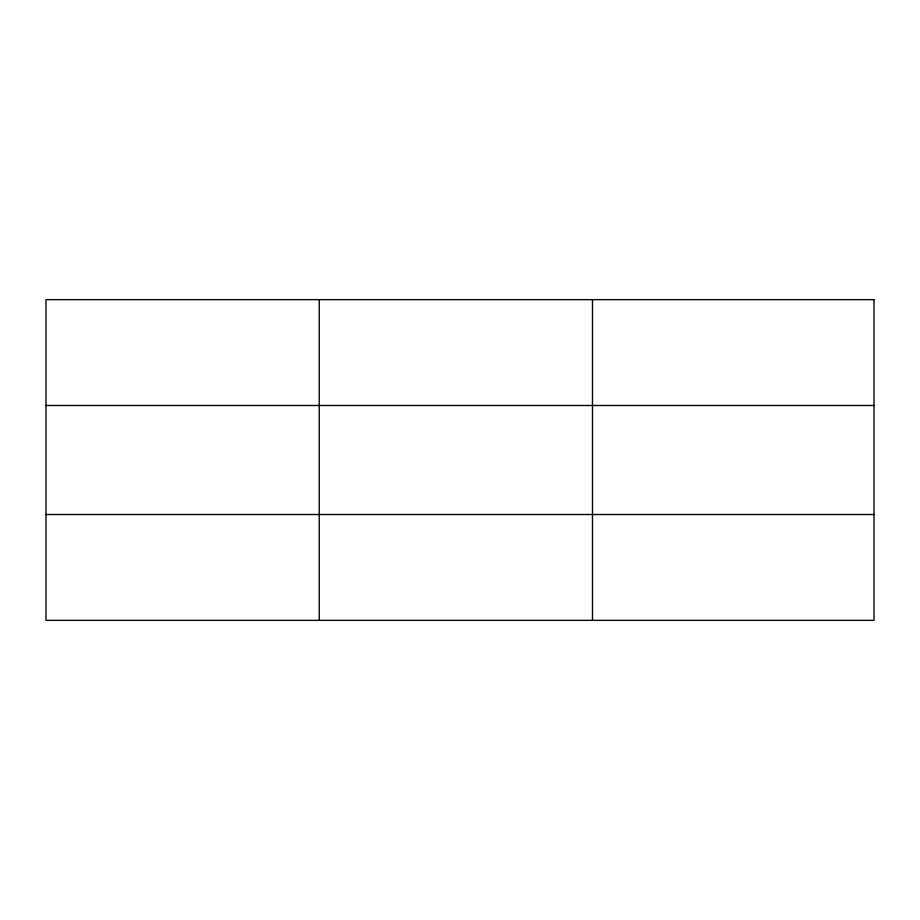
<?xml version="1.0" encoding="UTF-8"?>
<svg xmlns="http://www.w3.org/2000/svg" width="920" height="920" viewBox="0 0 920 920"><rect width="100%" height="100%" fill="white"/><g stroke="black" fill="none" stroke-linecap="round" stroke-linejoin="round"><path stroke-width="1.38" d="M319.24 299.644L319.24 620.356M592.48 299.644L592.48 620.356M46 405.478L874 405.478M46 514.521L874 514.521M874 299.644L874 620.356L46 620.356L46 299.644L874 299.644"/></g></svg>
